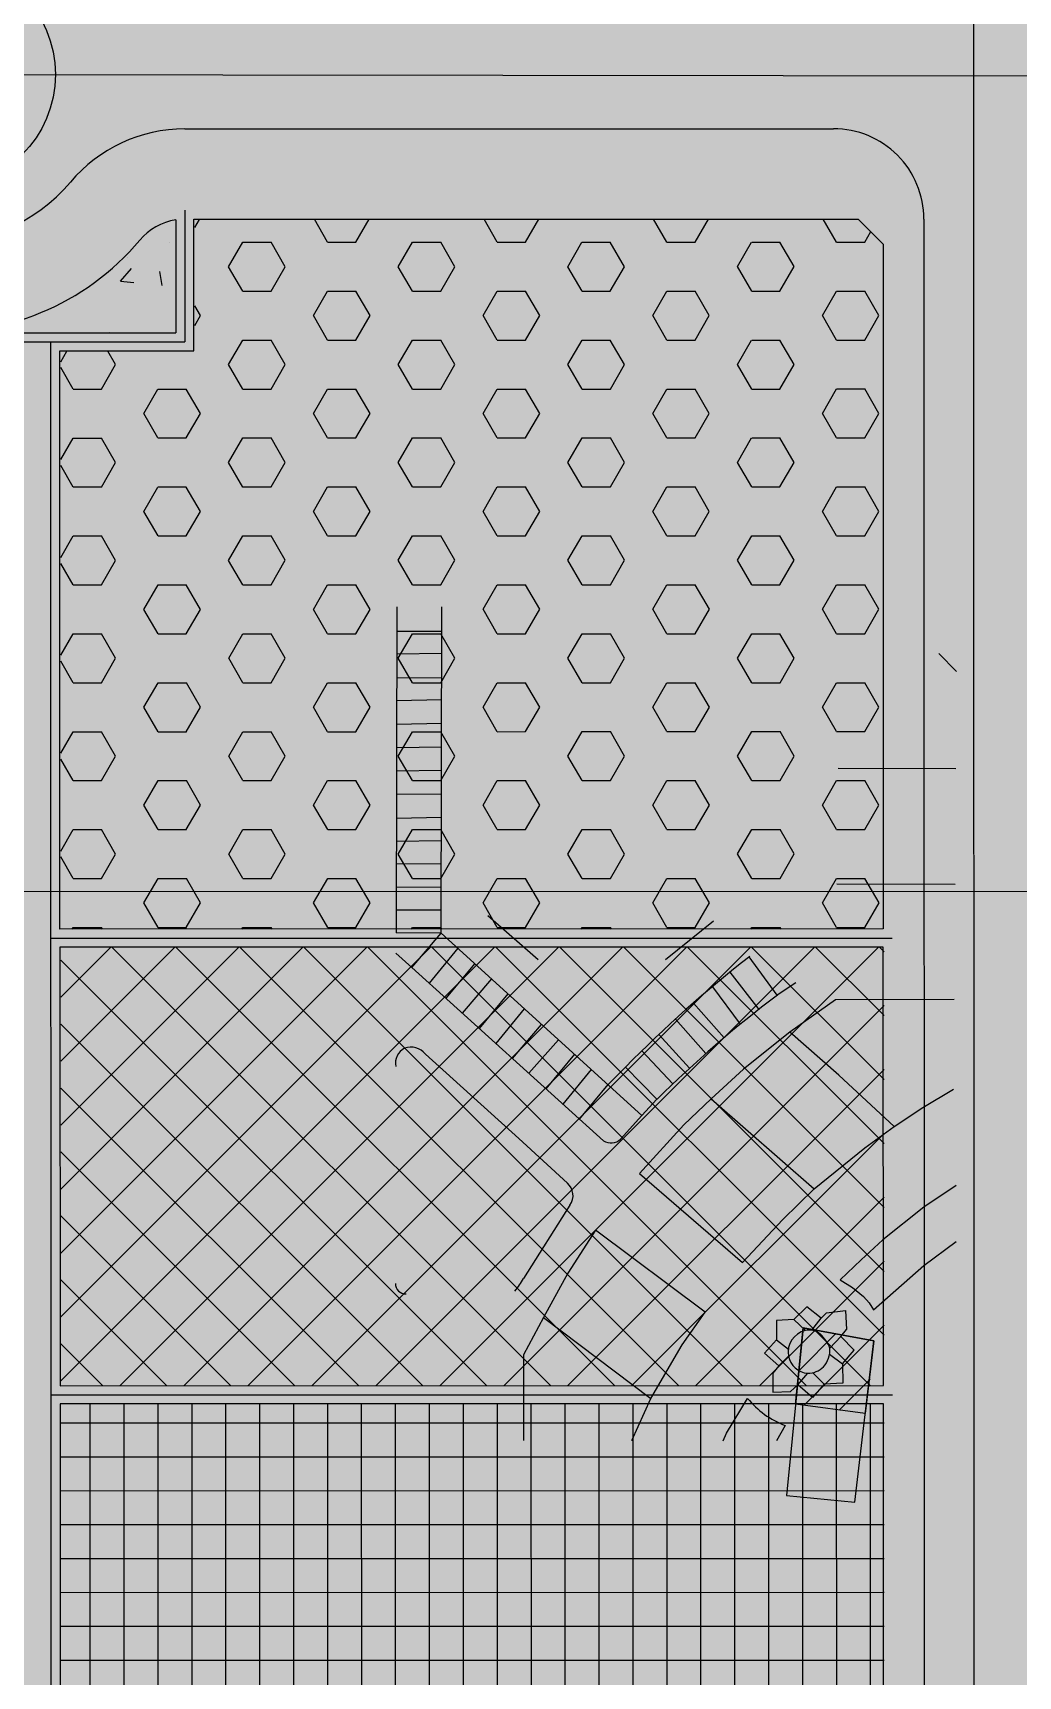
# Model space of a CAD drawing. Header units: millimetres. Extents: x 709 to 3952, y 378 to 2394.
# Drawn here: x 1279.4 to 1388.3, y 1465.9 to 1647.6 of the extents above; entities that cross this region are included whole.
import ezdxf

# ---------------------------------------------------------------- set-up
doc = ezdxf.new("R2010")
doc.units = ezdxf.units.MM
doc.layers.add('BAS', color=252, linetype='Continuous')

# ---------------------------------------------------------------- blocks, each defined once
blk = doc.blocks.new('*X40')
at = {"color": 0}
for p, q in [((409897.81, 4018673.43), (409898.34, 4018674.34)), ((409912.5, 4018671.81), (409911.04, 4018674.34)), ((409915.62, 4018671.81), (409917.09, 4018674.34)), ((409931.25, 4018671.81), (409929.79, 4018674.34)), ((409934.37, 4018671.81), (409935.84, 4018674.34)), ((409950, 4018671.81), (409948.54, 4018674.34)), ((409953.12, 4018671.81), (409954.59, 4018674.34)), ((409968.75, 4018671.81), (409967.29, 4018674.34)), ((409971.87, 4018671.81), (409972.56, 4018673)), ((409901.56, 4018669.1), (409903.12, 4018671.81)), ((409903.12, 4018671.81), (409906.25, 4018671.81)), ((409907.81, 4018669.1), (409906.25, 4018671.81)), ((409912.5, 4018671.81), (409915.62, 4018671.81)), ((409920.31, 4018669.1), (409921.87, 4018671.81)), ((409921.88, 4018671.81), (409925, 4018671.81)), ((409926.56, 4018669.1), (409925, 4018671.81)), ((409931.25, 4018671.81), (409934.38, 4018671.81)), ((409939.06, 4018669.1), (409940.62, 4018671.81)), ((409940.62, 4018671.81), (409943.75, 4018671.81)), ((409945.31, 4018669.1), (409943.75, 4018671.81)), ((409950, 4018671.81), (409953.12, 4018671.81)), ((409957.81, 4018669.1), (409959.37, 4018671.81)), ((409959.38, 4018671.81), (409962.5, 4018671.81)), ((409964.06, 4018669.1), (409962.5, 4018671.81)), ((409968.75, 4018671.81), (409971.88, 4018671.81)), ((409903.13, 4018666.4), (409901.56, 4018669.1)), ((409906.25, 4018666.4), (409907.81, 4018669.1)), ((409921.88, 4018666.4), (409920.31, 4018669.1)), ((409925, 4018666.4), (409926.56, 4018669.1)), ((409940.63, 4018666.4), (409939.06, 4018669.1)), ((409943.75, 4018666.4), (409945.31, 4018669.1)), ((409959.38, 4018666.4), (409957.81, 4018669.1)), ((409962.5, 4018666.4), (409964.06, 4018669.1)), ((409903.12, 4018666.4), (409906.25, 4018666.4)), ((409910.94, 4018663.69), (409912.5, 4018666.4)), ((409912.5, 4018666.4), (409915.62, 4018666.4)), ((409917.19, 4018663.69), (409915.63, 4018666.4)), ((409921.88, 4018666.4), (409925, 4018666.4)), ((409929.69, 4018663.69), (409931.25, 4018666.4)), ((409931.25, 4018666.4), (409934.38, 4018666.4)), ((409935.94, 4018663.69), (409934.38, 4018666.4)), ((409940.62, 4018666.4), (409943.75, 4018666.4)), ((409948.44, 4018663.69), (409950, 4018666.4)), ((409950, 4018666.4), (409953.12, 4018666.4)), ((409954.69, 4018663.69), (409953.13, 4018666.4)), ((409959.38, 4018666.4), (409962.5, 4018666.4)), ((409967.19, 4018663.69), (409968.75, 4018666.4)), ((409968.75, 4018666.4), (409971.88, 4018666.4)), ((409973.44, 4018663.69), (409971.88, 4018666.4)), ((409898.44, 4018663.69), (409897.81, 4018664.78)), ((409897.81, 4018662.6), (409898.44, 4018663.69)), ((409912.5, 4018660.98), (409910.94, 4018663.69)), ((409915.62, 4018660.98), (409917.19, 4018663.69)), ((409931.25, 4018660.98), (409929.69, 4018663.69)), ((409934.37, 4018660.98), (409935.94, 4018663.69)), ((409950, 4018660.98), (409948.44, 4018663.69)), ((409953.12, 4018660.98), (409954.69, 4018663.69)), ((409968.75, 4018660.98), (409967.19, 4018663.69)), ((409971.87, 4018660.98), (409973.44, 4018663.69)), ((409901.56, 4018658.28), (409903.12, 4018660.98)), ((409903.12, 4018660.98), (409906.25, 4018660.98)), ((409907.81, 4018658.28), (409906.25, 4018660.98)), ((409912.5, 4018660.98), (409915.62, 4018660.98)), ((409920.31, 4018658.28), (409921.87, 4018660.98)), ((409921.88, 4018660.98), (409925, 4018660.98)), ((409926.56, 4018658.28), (409925, 4018660.98)), ((409931.25, 4018660.98), (409934.38, 4018660.98)), ((409939.06, 4018658.28), (409940.62, 4018660.98)), ((409940.62, 4018660.98), (409943.75, 4018660.98)), ((409945.31, 4018658.28), (409943.75, 4018660.98)), ((409950, 4018660.98), (409953.12, 4018660.98)), ((409957.81, 4018658.28), (409959.37, 4018660.98)), ((409959.38, 4018660.98), (409962.5, 4018660.98)), ((409964.06, 4018658.28), (409962.5, 4018660.98)), ((409968.75, 4018660.98), (409971.88, 4018660.98)), ((409883, 4018658.6), (409883.68, 4018659.78)), ((409887.5, 4018655.57), (409889.06, 4018658.28)), ((409889.06, 4018658.28), (409888.2, 4018659.78)), ((409903.13, 4018655.57), (409901.56, 4018658.28)), ((409906.25, 4018655.57), (409907.81, 4018658.28)), ((409921.88, 4018655.57), (409920.31, 4018658.28)), ((409925, 4018655.57), (409926.56, 4018658.28)), ((409940.63, 4018655.57), (409939.06, 4018658.28)), ((409943.75, 4018655.57), (409945.31, 4018658.28)), ((409959.38, 4018655.57), (409957.81, 4018658.28)), ((409962.5, 4018655.57), (409964.06, 4018658.28)), ((409884.38, 4018655.57), (409883, 4018657.95)), ((409884.38, 4018655.57), (409887.5, 4018655.57)), ((409892.19, 4018652.86), (409893.75, 4018655.57)), ((409893.75, 4018655.57), (409896.88, 4018655.57)), ((409898.44, 4018652.86), (409896.88, 4018655.57)), ((409903.12, 4018655.57), (409906.25, 4018655.57)), ((409910.94, 4018652.86), (409912.5, 4018655.57)), ((409912.5, 4018655.57), (409915.62, 4018655.57)), ((409917.19, 4018652.86), (409915.63, 4018655.57)), ((409921.88, 4018655.57), (409925, 4018655.57)), ((409929.69, 4018652.86), (409931.25, 4018655.57)), ((409931.25, 4018655.57), (409934.38, 4018655.57)), ((409935.94, 4018652.86), (409934.38, 4018655.57)), ((409940.62, 4018655.57), (409943.75, 4018655.57)), ((409948.44, 4018652.86), (409950, 4018655.57)), ((409950, 4018655.57), (409953.12, 4018655.57)), ((409954.69, 4018652.86), (409953.13, 4018655.57)), ((409959.38, 4018655.57), (409962.5, 4018655.57)), ((409967.19, 4018652.86), (409968.75, 4018655.57)), ((409968.75, 4018655.57), (409971.88, 4018655.57)), ((409973.44, 4018652.86), (409971.88, 4018655.57)), ((409893.75, 4018650.16), (409892.19, 4018652.86)), ((409896.87, 4018650.16), (409898.44, 4018652.86)), ((409912.5, 4018650.16), (409910.94, 4018652.86)), ((409915.62, 4018650.16), (409917.19, 4018652.86)), ((409931.25, 4018650.16), (409929.69, 4018652.86)), ((409934.37, 4018650.16), (409935.94, 4018652.86)), ((409950, 4018650.16), (409948.44, 4018652.86)), ((409953.12, 4018650.16), (409954.69, 4018652.86)), ((409968.75, 4018650.16), (409967.19, 4018652.86)), ((409971.87, 4018650.16), (409973.44, 4018652.86)), ((409883, 4018647.78), (409884.37, 4018650.16)), ((409884.38, 4018650.16), (409887.5, 4018650.16)), ((409889.06, 4018647.45), (409887.5, 4018650.16)), ((409893.75, 4018650.16), (409896.88, 4018650.16)), ((409901.56, 4018647.45), (409903.12, 4018650.16)), ((409903.12, 4018650.16), (409906.25, 4018650.16)), ((409907.81, 4018647.45), (409906.25, 4018650.16)), ((409912.5, 4018650.16), (409915.62, 4018650.16)), ((409920.31, 4018647.45), (409921.87, 4018650.16)), ((409921.88, 4018650.16), (409925, 4018650.16)), ((409926.56, 4018647.45), (409925, 4018650.16)), ((409931.25, 4018650.16), (409934.38, 4018650.16)), ((409939.06, 4018647.45), (409940.62, 4018650.16)), ((409940.62, 4018650.16), (409943.75, 4018650.16)), ((409945.31, 4018647.45), (409943.75, 4018650.16)), ((409950, 4018650.16), (409953.12, 4018650.16)), ((409957.81, 4018647.45), (409959.37, 4018650.16)), ((409959.38, 4018650.16), (409962.5, 4018650.16)), ((409964.06, 4018647.45), (409962.5, 4018650.16)), ((409968.75, 4018650.16), (409971.88, 4018650.16)), ((409887.5, 4018644.74), (409889.06, 4018647.45)), ((409903.13, 4018644.74), (409901.56, 4018647.45)), ((409906.25, 4018644.74), (409907.81, 4018647.45)), ((409921.88, 4018644.74), (409920.31, 4018647.45)), ((409925, 4018644.74), (409926.56, 4018647.45)), ((409940.63, 4018644.74), (409939.06, 4018647.45)), ((409943.75, 4018644.74), (409945.31, 4018647.45)), ((409959.38, 4018644.74), (409957.81, 4018647.45)), ((409962.5, 4018644.74), (409964.06, 4018647.45)), ((409884.38, 4018644.74), (409883, 4018647.13)), ((409884.38, 4018644.75), (409887.5, 4018644.75)), ((409892.19, 4018642.04), (409893.75, 4018644.74)), ((409893.75, 4018644.75), (409896.88, 4018644.75)), ((409898.44, 4018642.04), (409896.88, 4018644.74)), ((409903.12, 4018644.75), (409906.25, 4018644.75)), ((409910.94, 4018642.04), (409912.5, 4018644.74)), ((409912.5, 4018644.75), (409915.62, 4018644.75)), ((409917.19, 4018642.04), (409915.63, 4018644.74)), ((409921.88, 4018644.75), (409925, 4018644.75)), ((409929.69, 4018642.04), (409931.25, 4018644.74)), ((409931.25, 4018644.75), (409934.38, 4018644.75)), ((409935.94, 4018642.04), (409934.38, 4018644.74)), ((409940.62, 4018644.75), (409943.75, 4018644.75)), ((409948.44, 4018642.04), (409950, 4018644.74)), ((409950, 4018644.75), (409953.12, 4018644.75)), ((409954.69, 4018642.04), (409953.13, 4018644.74)), ((409959.38, 4018644.75), (409962.5, 4018644.75)), ((409967.19, 4018642.04), (409968.75, 4018644.74)), ((409968.75, 4018644.75), (409971.88, 4018644.75)), ((409973.44, 4018642.04), (409971.88, 4018644.74)), ((409893.75, 4018639.33), (409892.19, 4018642.04)), ((409896.87, 4018639.33), (409898.44, 4018642.04)), ((409912.5, 4018639.33), (409910.94, 4018642.04)), ((409915.62, 4018639.33), (409917.19, 4018642.04)), ((409931.25, 4018639.33), (409929.69, 4018642.04)), ((409934.37, 4018639.33), (409935.94, 4018642.04)), ((409950, 4018639.33), (409948.44, 4018642.04)), ((409953.12, 4018639.33), (409954.69, 4018642.04)), ((409968.75, 4018639.33), (409967.19, 4018642.04)), ((409971.87, 4018639.33), (409973.44, 4018642.04)), ((409883, 4018636.95), (409884.37, 4018639.33)), ((409884.38, 4018639.33), (409887.5, 4018639.33)), ((409889.06, 4018636.63), (409887.5, 4018639.33)), ((409893.75, 4018639.33), (409896.88, 4018639.33)), ((409901.56, 4018636.63), (409903.12, 4018639.33)), ((409903.12, 4018639.33), (409906.25, 4018639.33)), ((409907.81, 4018636.63), (409906.25, 4018639.33)), ((409912.5, 4018639.33), (409915.62, 4018639.33)), ((409920.31, 4018636.63), (409921.87, 4018639.33)), ((409921.88, 4018639.33), (409925, 4018639.33)), ((409926.56, 4018636.63), (409925, 4018639.33)), ((409931.25, 4018639.33), (409934.38, 4018639.33)), ((409939.06, 4018636.63), (409940.62, 4018639.33)), ((409940.62, 4018639.33), (409943.75, 4018639.33)), ((409945.31, 4018636.63), (409943.75, 4018639.33)), ((409950, 4018639.33), (409953.12, 4018639.33)), ((409957.81, 4018636.63), (409959.37, 4018639.33)), ((409959.38, 4018639.33), (409962.5, 4018639.33)), ((409964.06, 4018636.63), (409962.5, 4018639.33)), ((409968.75, 4018639.33), (409971.88, 4018639.33)), ((409887.5, 4018633.92), (409889.06, 4018636.63)), ((409903.13, 4018633.92), (409901.56, 4018636.63)), ((409906.25, 4018633.92), (409907.81, 4018636.63)), ((409921.88, 4018633.92), (409920.31, 4018636.63)), ((409925, 4018633.92), (409926.56, 4018636.63)), ((409940.63, 4018633.92), (409939.06, 4018636.63)), ((409943.75, 4018633.92), (409945.31, 4018636.63)), ((409959.38, 4018633.92), (409957.81, 4018636.63)), ((409962.5, 4018633.92), (409964.06, 4018636.63)), ((409884.38, 4018633.92), (409883, 4018636.3)), ((409884.38, 4018633.92), (409887.5, 4018633.92)), ((409892.19, 4018631.21), (409893.75, 4018633.92)), ((409893.75, 4018633.92), (409896.88, 4018633.92)), ((409898.44, 4018631.21), (409896.88, 4018633.92)), ((409903.12, 4018633.92), (409906.25, 4018633.92)), ((409910.94, 4018631.21), (409912.5, 4018633.92)), ((409912.5, 4018633.92), (409915.62, 4018633.92)), ((409917.19, 4018631.21), (409915.63, 4018633.92)), ((409921.88, 4018633.92), (409925, 4018633.92)), ((409929.69, 4018631.21), (409931.25, 4018633.92)), ((409931.25, 4018633.92), (409934.38, 4018633.92)), ((409935.94, 4018631.21), (409934.38, 4018633.92)), ((409940.62, 4018633.92), (409943.75, 4018633.92)), ((409948.44, 4018631.21), (409950, 4018633.92)), ((409950, 4018633.92), (409953.12, 4018633.92)), ((409954.69, 4018631.21), (409953.13, 4018633.92)), ((409959.38, 4018633.92), (409962.5, 4018633.92)), ((409967.19, 4018631.21), (409968.75, 4018633.92)), ((409968.75, 4018633.92), (409971.88, 4018633.92)), ((409973.44, 4018631.21), (409971.88, 4018633.92)), ((409893.75, 4018628.51), (409892.19, 4018631.21)), ((409896.87, 4018628.51), (409898.44, 4018631.21)), ((409912.5, 4018628.51), (409910.94, 4018631.21)), ((409915.62, 4018628.51), (409917.19, 4018631.21)), ((409931.25, 4018628.51), (409929.69, 4018631.21)), ((409934.37, 4018628.51), (409935.94, 4018631.21)), ((409950, 4018628.51), (409948.44, 4018631.21)), ((409953.12, 4018628.51), (409954.69, 4018631.21)), ((409968.75, 4018628.51), (409967.19, 4018631.21)), ((409971.87, 4018628.51), (409973.44, 4018631.21)), ((409883, 4018626.13), (409884.37, 4018628.51)), ((409884.38, 4018628.51), (409887.5, 4018628.51)), ((409889.06, 4018625.8), (409887.5, 4018628.51)), ((409893.75, 4018628.51), (409896.88, 4018628.51)), ((409901.56, 4018625.8), (409903.12, 4018628.51)), ((409903.12, 4018628.51), (409906.25, 4018628.51)), ((409907.81, 4018625.8), (409906.25, 4018628.51)), ((409912.5, 4018628.51), (409915.62, 4018628.51)), ((409920.31, 4018625.8), (409921.87, 4018628.51)), ((409921.88, 4018628.51), (409925, 4018628.51)), ((409926.56, 4018625.8), (409925, 4018628.51)), ((409931.25, 4018628.51), (409934.38, 4018628.51)), ((409939.06, 4018625.8), (409940.62, 4018628.51)), ((409940.62, 4018628.51), (409943.75, 4018628.51)), ((409945.31, 4018625.8), (409943.75, 4018628.51)), ((409950, 4018628.51), (409953.12, 4018628.51)), ((409957.81, 4018625.8), (409959.37, 4018628.51)), ((409959.38, 4018628.51), (409962.5, 4018628.51)), ((409964.06, 4018625.8), (409962.5, 4018628.51)), ((409968.75, 4018628.51), (409971.88, 4018628.51)), ((409884.38, 4018623.09), (409883, 4018625.48)), ((409887.5, 4018623.09), (409889.06, 4018625.8)), ((409903.13, 4018623.09), (409901.56, 4018625.8)), ((409906.25, 4018623.09), (409907.81, 4018625.8)), ((409921.88, 4018623.09), (409920.31, 4018625.8)), ((409925, 4018623.09), (409926.56, 4018625.8)), ((409940.63, 4018623.09), (409939.06, 4018625.8)), ((409943.75, 4018623.09), (409945.31, 4018625.8)), ((409959.38, 4018623.09), (409957.81, 4018625.8)), ((409962.5, 4018623.09), (409964.06, 4018625.8)), ((409884.38, 4018623.09), (409887.5, 4018623.09)), ((409892.19, 4018620.39), (409893.75, 4018623.09)), ((409893.75, 4018623.09), (409896.88, 4018623.09)), ((409898.44, 4018620.39), (409896.88, 4018623.09)), ((409903.12, 4018623.09), (409906.25, 4018623.09)), ((409910.94, 4018620.39), (409912.5, 4018623.09)), ((409912.5, 4018623.09), (409915.62, 4018623.09)), ((409917.19, 4018620.39), (409915.63, 4018623.09)), ((409921.88, 4018623.09), (409925, 4018623.09)), ((409929.69, 4018620.39), (409931.25, 4018623.09)), ((409931.25, 4018623.09), (409934.38, 4018623.09)), ((409935.94, 4018620.39), (409934.38, 4018623.09)), ((409940.62, 4018623.09), (409943.75, 4018623.09)), ((409948.44, 4018620.39), (409950, 4018623.09)), ((409950, 4018623.09), (409953.12, 4018623.09)), ((409954.69, 4018620.39), (409953.13, 4018623.09)), ((409959.38, 4018623.09), (409962.5, 4018623.09)), ((409967.19, 4018620.39), (409968.75, 4018623.09)), ((409968.75, 4018623.09), (409971.88, 4018623.09)), ((409973.44, 4018620.39), (409971.88, 4018623.09)), ((409893.75, 4018617.68), (409892.19, 4018620.39)), ((409896.87, 4018617.68), (409898.44, 4018620.39)), ((409912.5, 4018617.68), (409910.94, 4018620.39)), ((409915.62, 4018617.68), (409917.19, 4018620.39)), ((409931.25, 4018617.68), (409929.69, 4018620.39)), ((409934.37, 4018617.68), (409935.94, 4018620.39)), ((409950, 4018617.68), (409948.44, 4018620.39)), ((409953.12, 4018617.68), (409954.69, 4018620.39)), ((409968.75, 4018617.68), (409967.19, 4018620.39)), ((409971.87, 4018617.68), (409973.44, 4018620.39)), ((409883, 4018615.3), (409884.37, 4018617.68)), ((409884.38, 4018617.68), (409887.5, 4018617.68)), ((409889.06, 4018614.98), (409887.5, 4018617.68)), ((409893.75, 4018617.68), (409896.88, 4018617.68)), ((409901.56, 4018614.98), (409903.12, 4018617.68)), ((409903.12, 4018617.68), (409906.25, 4018617.68)), ((409907.81, 4018614.98), (409906.25, 4018617.68)), ((409912.5, 4018617.68), (409915.62, 4018617.68)), ((409920.31, 4018614.98), (409921.87, 4018617.68)), ((409921.88, 4018617.68), (409925, 4018617.68)), ((409926.56, 4018614.98), (409925, 4018617.68)), ((409931.25, 4018617.68), (409934.38, 4018617.68)), ((409939.06, 4018614.98), (409940.62, 4018617.68)), ((409940.62, 4018617.68), (409943.75, 4018617.68)), ((409945.31, 4018614.98), (409943.75, 4018617.68)), ((409950, 4018617.68), (409953.12, 4018617.68)), ((409957.81, 4018614.98), (409959.37, 4018617.68)), ((409959.38, 4018617.68), (409962.5, 4018617.68)), ((409964.06, 4018614.98), (409962.5, 4018617.68)), ((409968.75, 4018617.68), (409971.88, 4018617.68)), ((409884.38, 4018612.27), (409883, 4018614.65)), ((409887.5, 4018612.27), (409889.06, 4018614.98)), ((409903.13, 4018612.27), (409901.56, 4018614.98)), ((409906.25, 4018612.27), (409907.81, 4018614.98)), ((409921.88, 4018612.27), (409920.31, 4018614.98)), ((409925, 4018612.27), (409926.56, 4018614.98)), ((409940.63, 4018612.27), (409939.06, 4018614.98)), ((409943.75, 4018612.27), (409945.31, 4018614.98)), ((409959.38, 4018612.27), (409957.81, 4018614.98)), ((409962.5, 4018612.27), (409964.06, 4018614.98)), ((409884.38, 4018612.27), (409887.5, 4018612.27)), ((409892.19, 4018609.56), (409893.75, 4018612.27)), ((409893.75, 4018612.27), (409896.88, 4018612.27)), ((409898.44, 4018609.56), (409896.88, 4018612.27)), ((409903.12, 4018612.27), (409906.25, 4018612.27)), ((409910.94, 4018609.56), (409912.5, 4018612.27)), ((409912.5, 4018612.27), (409915.62, 4018612.27)), ((409917.19, 4018609.56), (409915.63, 4018612.27)), ((409921.88, 4018612.27), (409925, 4018612.27)), ((409929.69, 4018609.56), (409931.25, 4018612.27)), ((409931.25, 4018612.27), (409934.38, 4018612.27)), ((409935.94, 4018609.56), (409934.38, 4018612.27)), ((409940.62, 4018612.27), (409943.75, 4018612.27)), ((409948.44, 4018609.56), (409950, 4018612.27)), ((409950, 4018612.27), (409953.12, 4018612.27)), ((409954.69, 4018609.56), (409953.13, 4018612.27)), ((409959.38, 4018612.27), (409962.5, 4018612.27)), ((409967.19, 4018609.56), (409968.75, 4018612.27)), ((409968.75, 4018612.27), (409971.88, 4018612.27)), ((409973.44, 4018609.56), (409971.88, 4018612.27)), ((409893.75, 4018606.86), (409892.19, 4018609.56)), ((409896.87, 4018606.86), (409898.44, 4018609.56)), ((409912.5, 4018606.86), (409910.94, 4018609.56)), ((409915.62, 4018606.86), (409917.19, 4018609.56)), ((409931.25, 4018606.86), (409929.69, 4018609.56)), ((409934.37, 4018606.86), (409935.94, 4018609.56)), ((409950, 4018606.86), (409948.44, 4018609.56)), ((409953.12, 4018606.86), (409954.69, 4018609.56)), ((409968.75, 4018606.86), (409967.19, 4018609.56)), ((409971.87, 4018606.86), (409973.44, 4018609.56)), ((409883, 4018604.48), (409884.37, 4018606.86)), ((409884.38, 4018606.86), (409887.5, 4018606.86)), ((409889.06, 4018604.15), (409887.5, 4018606.86)), ((409893.75, 4018606.86), (409896.88, 4018606.86)), ((409901.56, 4018604.15), (409903.12, 4018606.86)), ((409903.12, 4018606.86), (409906.25, 4018606.86)), ((409907.81, 4018604.15), (409906.25, 4018606.86)), ((409912.5, 4018606.86), (409915.62, 4018606.86)), ((409920.31, 4018604.15), (409921.87, 4018606.86)), ((409921.88, 4018606.86), (409925, 4018606.86)), ((409926.56, 4018604.15), (409925, 4018606.86)), ((409931.25, 4018606.86), (409934.38, 4018606.86)), ((409939.06, 4018604.15), (409940.62, 4018606.86)), ((409940.62, 4018606.86), (409943.75, 4018606.86)), ((409945.31, 4018604.15), (409943.75, 4018606.86)), ((409950, 4018606.86), (409953.12, 4018606.86)), ((409957.81, 4018604.15), (409959.37, 4018606.86)), ((409959.38, 4018606.86), (409962.5, 4018606.86)), ((409964.06, 4018604.15), (409962.5, 4018606.86)), ((409968.75, 4018606.86), (409971.88, 4018606.86)), ((409884.38, 4018601.44), (409883, 4018603.83)), ((409887.5, 4018601.44), (409889.06, 4018604.15)), ((409903.13, 4018601.44), (409901.56, 4018604.15)), ((409906.25, 4018601.44), (409907.81, 4018604.15)), ((409921.88, 4018601.44), (409920.31, 4018604.15)), ((409925, 4018601.44), (409926.56, 4018604.15)), ((409940.63, 4018601.44), (409939.06, 4018604.15)), ((409943.75, 4018601.44), (409945.31, 4018604.15)), ((409959.38, 4018601.44), (409957.81, 4018604.15)), ((409962.5, 4018601.44), (409964.06, 4018604.15)), ((409884.38, 4018601.44), (409887.5, 4018601.44)), ((409892.19, 4018598.74), (409893.75, 4018601.44)), ((409893.75, 4018601.44), (409896.88, 4018601.44)), ((409898.44, 4018598.74), (409896.88, 4018601.44)), ((409903.12, 4018601.44), (409906.25, 4018601.44)), ((409910.94, 4018598.74), (409912.5, 4018601.44)), ((409912.5, 4018601.44), (409915.62, 4018601.44)), ((409917.19, 4018598.74), (409915.63, 4018601.44)), ((409921.88, 4018601.44), (409925, 4018601.44)), ((409929.69, 4018598.74), (409931.25, 4018601.44)), ((409931.25, 4018601.44), (409934.38, 4018601.44)), ((409935.94, 4018598.74), (409934.38, 4018601.44)), ((409940.62, 4018601.44), (409943.75, 4018601.44)), ((409948.44, 4018598.74), (409950, 4018601.44)), ((409950, 4018601.44), (409953.12, 4018601.44)), ((409954.69, 4018598.74), (409953.13, 4018601.44)), ((409959.38, 4018601.44), (409962.5, 4018601.44)), ((409967.19, 4018598.74), (409968.75, 4018601.44)), ((409968.75, 4018601.44), (409971.88, 4018601.44)), ((409973.44, 4018598.74), (409971.88, 4018601.44)), ((409893.75, 4018596.03), (409892.19, 4018598.74)), ((409896.87, 4018596.03), (409898.44, 4018598.74)), ((409912.5, 4018596.03), (409910.94, 4018598.74)), ((409915.62, 4018596.03), (409917.19, 4018598.74)), ((409931.25, 4018596.03), (409929.69, 4018598.74)), ((409934.37, 4018596.03), (409935.94, 4018598.74)), ((409950, 4018596.03), (409948.44, 4018598.74)), ((409953.12, 4018596.03), (409954.69, 4018598.74)), ((409968.75, 4018596.03), (409967.19, 4018598.74)), ((409971.87, 4018596.03), (409973.44, 4018598.74)), ((409884.27, 4018595.84), (409884.37, 4018596.03)), ((409884.38, 4018596.03), (409887.5, 4018596.03)), ((409887.61, 4018595.84), (409887.5, 4018596.03)), ((409893.75, 4018596.03), (409896.88, 4018596.03)), ((409903.02, 4018595.84), (409903.12, 4018596.03)), ((409903.12, 4018596.03), (409906.25, 4018596.03)), ((409906.36, 4018595.84), (409906.25, 4018596.03)), ((409912.5, 4018596.03), (409915.62, 4018596.03)), ((409921.77, 4018595.84), (409921.87, 4018596.03)), ((409921.88, 4018596.03), (409925, 4018596.03)), ((409925.11, 4018595.84), (409925, 4018596.03)), ((409931.25, 4018596.03), (409934.38, 4018596.03)), ((409940.52, 4018595.84), (409940.62, 4018596.03)), ((409940.62, 4018596.03), (409943.75, 4018596.03)), ((409943.86, 4018595.84), (409943.75, 4018596.03)), ((409950, 4018596.03), (409953.12, 4018596.03)), ((409959.27, 4018595.84), (409959.37, 4018596.03)), ((409959.38, 4018596.03), (409962.5, 4018596.03)), ((409962.61, 4018595.84), (409962.5, 4018596.03)), ((409968.75, 4018596.03), (409971.88, 4018596.03))]:
    blk.add_line(p, q, dxfattribs=at)
blk = doc.blocks.new('*X26')
at = {"color": 0}
for p, q in [((409964.67, 4018547.12), (409968.64, 4018551.1)), ((409965.15, 4018543.19), (409972.38, 4018550.42)), ((409969.04, 4018542.66), (409972.44, 4018546.06))]:
    blk.add_line(p, q, dxfattribs=at)
blk = doc.blocks.new('*X43')
at = {"color": 0}
for p, q in [((409886.25, 4018454.18), (409886.25, 4018543.34)), ((409890, 4018454.18), (409890, 4018543.34)), ((409893.75, 4018454.18), (409893.75, 4018543.34)), ((409897.5, 4018454.18), (409897.5, 4018543.34)), ((409901.25, 4018454.18), (409901.25, 4018543.34)), ((409905, 4018454.18), (409905, 4018543.34)), ((409908.75, 4018454.18), (409908.75, 4018543.34)), ((409912.5, 4018454.18), (409912.5, 4018543.34)), ((409916.25, 4018454.18), (409916.25, 4018543.34)), ((409920, 4018454.18), (409920, 4018543.34)), ((409923.75, 4018454.18), (409923.75, 4018543.34)), ((409927.5, 4018454.18), (409927.5, 4018543.34)), ((409931.25, 4018454.18), (409931.25, 4018543.34)), ((409935, 4018454.18), (409935, 4018543.34)), ((409938.75, 4018454.18), (409938.75, 4018543.34)), ((409942.5, 4018454.18), (409942.5, 4018543.34)), ((409946.25, 4018454.18), (409946.25, 4018543.34)), ((409950, 4018454.18), (409950, 4018543.34)), ((409953.75, 4018454.18), (409953.75, 4018543.34)), ((409957.5, 4018454.18), (409957.5, 4018543.34)), ((409961.25, 4018454.18), (409961.25, 4018543.34)), ((409965, 4018454.18), (409965, 4018543.34)), ((409968.75, 4018454.18), (409968.75, 4018543.34)), ((409972.5, 4018454.62), (409972.5, 4018543.34)), ((409883, 4018541.25), (409974, 4018541.25)), ((409883, 4018537.5), (409974, 4018537.5)), ((409883, 4018533.75), (409974, 4018533.75)), ((409883, 4018530), (409974, 4018530)), ((409883, 4018526.25), (409974, 4018526.25)), ((409883, 4018522.5), (409974, 4018522.5)), ((409883, 4018518.75), (409974, 4018518.75)), ((409883, 4018515), (409974, 4018515)), ((409883, 4018511.25), (409974, 4018511.25)), ((409883, 4018507.5), (409974, 4018507.5)), ((409883, 4018503.75), (409974, 4018503.75)), ((409883, 4018500), (409974, 4018500)), ((409883, 4018496.25), (409974, 4018496.25)), ((409883, 4018492.5), (409974, 4018492.5)), ((409883, 4018488.75), (409974, 4018488.75)), ((409883, 4018485), (409974, 4018485)), ((409883, 4018481.25), (409974, 4018481.25)), ((409883, 4018477.5), (409974, 4018477.5)), ((409883, 4018473.75), (409974, 4018473.75)), ((409883, 4018470), (409974, 4018470)), ((409883, 4018466.25), (409974, 4018466.25)), ((409883, 4018462.5), (409974, 4018462.5)), ((409883, 4018458.75), (409974, 4018458.75)), ((409883, 4018455), (409972.88, 4018455))]:
    blk.add_line(p, q, dxfattribs=at)
blk = doc.blocks.new('*X42')
at = {"color": 0}
for p, q in [((409883, 4018545.89), (409930.95, 4018593.84)), ((409883, 4018552.96), (409923.88, 4018593.84)), ((409883, 4018560.03), (409916.81, 4018593.84)), ((409883, 4018567.1), (409909.74, 4018593.84)), ((409883, 4018574.17), (409902.67, 4018593.84)), ((409883, 4018581.24), (409895.6, 4018593.84)), ((409883, 4018588.32), (409888.53, 4018593.84)), ((409937.15, 4018545.34), (409888.65, 4018593.84)), ((409889.52, 4018545.34), (409938.02, 4018593.84)), ((409944.22, 4018545.34), (409895.72, 4018593.84)), ((409896.6, 4018545.34), (409945.1, 4018593.84)), ((409951.29, 4018545.34), (409902.79, 4018593.84)), ((409903.67, 4018545.34), (409952.17, 4018593.84)), ((409958.36, 4018545.34), (409909.86, 4018593.84)), ((409910.74, 4018545.34), (409959.24, 4018593.84)), ((409965.43, 4018545.34), (409916.93, 4018593.84)), ((409917.81, 4018545.34), (409966.31, 4018593.84)), ((409972.5, 4018545.34), (409924, 4018593.84)), ((409924.88, 4018545.34), (409973.38, 4018593.84)), ((409974, 4018550.92), (409931.08, 4018593.84)), ((409974, 4018557.99), (409938.15, 4018593.84)), ((409974, 4018565.06), (409945.22, 4018593.84)), ((409974, 4018572.13), (409952.29, 4018593.84)), ((409974, 4018579.2), (409959.36, 4018593.84)), ((409974, 4018586.27), (409966.43, 4018593.84)), ((409974, 4018593.34), (409973.5, 4018593.84)), ((409930.08, 4018545.34), (409883, 4018592.42)), ((409931.95, 4018545.34), (409974, 4018587.39)), ((409923.01, 4018545.34), (409883, 4018585.35)), ((409939.02, 4018545.34), (409974, 4018580.32)), ((409915.94, 4018545.34), (409883, 4018578.28)), ((409946.09, 4018545.34), (409974, 4018573.25)), ((409908.86, 4018545.34), (409883, 4018571.21)), ((409953.16, 4018545.34), (409974, 4018566.18)), ((409901.79, 4018545.34), (409883, 4018564.14)), ((409960.24, 4018545.34), (409974, 4018559.11)), ((409894.72, 4018545.34), (409883, 4018557.06)), ((409967.31, 4018545.34), (409974, 4018552.04)), ((409887.65, 4018545.34), (409883, 4018549.99))]:
    blk.add_line(p, q, dxfattribs=at)
blk = doc.blocks.new('*X122')
at = {"color": 0}
for p, q in [((409874.79, 4018700.73), (409874.79, 4018700.73)), ((409861.81, 4018698.86), (409861.81, 4018698.86)), ((409859.63, 4018697.11), (409859.77, 4018697.53)), ((409860.23, 4018697.33), (409860.23, 4018697.33)), ((409873.57, 4018696.77), (409873.57, 4018696.77)), ((409876.96, 4018696.35), (409876.96, 4018696.35)), ((409861.17, 4018694.27), (409861.17, 4018694.27)), ((409865.5, 4018693.98), (409865.5, 4018693.98)), ((409878.84, 4018693.41), (409878.84, 4018693.41)), ((409874.49, 4018692.41), (409874.49, 4018692.41)), ((409861.5, 4018690.54), (409861.5, 4018690.54)), ((409862.21, 4018688.05), (409864.16, 4018690.08)), ((409867.62, 4018686.91), (409867.35, 4018689.29)), ((409868.2, 4018687.86), (409869.41, 4018689.3)), ((409882.37, 4018690.46), (409882.37, 4018690.46)), ((409862.21, 4018688.05), (409864.43, 4018687.7)), ((409867.79, 4018687.96), (409867.79, 4018687.96)), ((409868.2, 4018687.86), (409869.7, 4018687.73)), ((409870.17, 4018688.22), (409871.92, 4018688.89)), ((409870.17, 4018688.21), (409871.41, 4018687.38)), ((409872.83, 4018687.39), (409872.54, 4018688.96)), ((409874.56, 4018687.05), (409875.06, 4018688.56)), ((409876.64, 4018687.31), (409876.64, 4018687.31)), ((409870.38, 4018686.49), (409870.38, 4018686.49)), ((409868.6, 4018684.06), (409868.6, 4018684.06)), ((409874.18, 4018684.09), (409874.18, 4018684.09)), ((409861.2, 4018682.22), (409861.2, 4018682.22)), ((409873.78, 4018682.47), (409873.78, 4018682.47))]:
    blk.add_line(p, q, dxfattribs=at)
blk = doc.blocks.new('*X45')
at = {"color": 0}
for p, q in [((409895, 4018671.74), (409895, 4018671.74)), ((409890.42, 4018670.16), (409890.42, 4018670.16)), ((409889.6, 4018667.49), (409890.81, 4018668.92)), ((409889.6, 4018667.49), (409891.1, 4018667.35)), ((409894.23, 4018667.02), (409893.94, 4018668.59)), ((409895.69, 4018666.8), (409895.69, 4018666.8)), ((409888.42, 4018661.88), (409888.42, 4018661.88))]:
    blk.add_line(p, q, dxfattribs=at)

msp = doc.modelspace()

# ---------------------------------------------------------------- hatches: boundary and pattern name
at = {"layer": 'BAS', "true_color": 0xc7c8ca, "transparency": 33554513}
h = msp.add_hatch(color=9, dxfattribs=at)
h.dxf.hatch_style = 1
h.paths.add_polyline_path([(735.07, 2394.13), (735.07, 400.97), (3218.5, 400.97), (3218.5, 2394.13)])
h.paths.add_polyline_path([(1826.32, 1353.24), (2408.56, 1353.24), (2408.56, 918.34), (1826.32, 918.34)], flags=16)

# ---------------------------------------------------------------- linework, layer by layer
at = {"layer": 'BAS'}
for p, q in [((1383.38, 1994.67), (1383.45, 1409.85)), ((1296.23, 1637), (1367.92, 1637.01)), ((1295.23, 1626.92), (1295.24, 1614.44)), ((1296.23, 1628), (1296.24, 1613.44)), ((1377.92, 1627.01), (1377.95, 1409.85)), ((1264.79, 1614.43), (1295.24, 1614.44)), ((1261.08, 1613.43), (1296.24, 1613.44)), ((1281.45, 1405.84), (1281.43, 1613.44)), ((1329.73, 1549.99, -15), (1335.27, 1545.12, -15)), ((1354.66, 1549.39, -15), (1349.36, 1545.1, -15)), ((1281.43, 1547.5), (1374.43, 1547.51)), ((1281.44, 1497), (1374.44, 1497.01))]:
    msp.add_line(p, q, dxfattribs=at)
for points in [[(1269.42, 1643), (1517.21, 1642.69)], [(726.02, 1552.59), (1494.84, 1552.68)], [(838.17, 1552.6), (1494.84, 1552.68)], [(838.17, 1552.6), (1494.84, 1552.68)], [(1371.44, 1494.92), (1363.73, 1495.97)]]:
    msp.add_lwpolyline(points, dxfattribs=at)
for points in [[(1297.23, 1627), (1370.65, 1627.01), (1373.42, 1624.24), (1373.43, 1548.51), (1282.43, 1548.5), (1282.43, 1612.44), (1297.24, 1612.44)], [(1373.43, 1546.51), (1282.43, 1546.5), (1282.44, 1498), (1373.44, 1498.01)], [(1372.38, 1502.98), (1364.57, 1504.41), (1362.72, 1485.85), (1370.29, 1485.13)], [(1364.57, 1504.41), (1372.38, 1502.98), (1371.44, 1494.92), (1363.73, 1495.97)], [(1371.52, 1406.85), (1373.45, 1408.78), (1373.44, 1496.01), (1282.44, 1496), (1282.45, 1406.84)]]:
    msp.add_lwpolyline(points, close=True, dxfattribs=at)
at = {"layer": 'BAS', "elevation": -15}
for points in [[(1319.66, 1584.15), (1319.59, 1548.09)], [(1324.57, 1548.05), (1324.65, 1584.14)], [(1319.66, 1581.45), (1324.65, 1581.44)], [(1319.65, 1578.94), (1324.64, 1579)], [(1381.54, 1576.99), (1381.54, 1576.99), (1381.54, 1576.99), (1381.54, 1576.99), (1379.59, 1578.98), (1379.59, 1578.98)], [(1319.65, 1576.27), (1324.64, 1576.32)], [(1319.64, 1573.77), (1324.63, 1573.88)], [(1324.63, 1571.23), (1319.64, 1571.13)], [(1324.62, 1568.61), (1319.63, 1568.56)], [(1324.61, 1566.05), (1319.63, 1565.96)], [(1381.46, 1566.22), (1368.45, 1566.24)], [(1319.62, 1563.42), (1324.61, 1563.47)], [(1319.62, 1560.78), (1324.6, 1560.89)], [(1319.61, 1558.22), (1324.6, 1558.29)], [(1319.61, 1555.73), (1324.59, 1555.74)], [(1319.6, 1553.16), (1324.58, 1553.13)], [(1381.36, 1553.43), (1368.31, 1553.46)], [(1319.6, 1550.61), (1324.58, 1550.61)], [(1324.57, 1548.05), (1324.57, 1548.05), (1319.59, 1548.09)], [(1321.32, 1544.26), (1321.32, 1544.26), (1324.57, 1548.05), (1324.57, 1548.05)], [(1324.57, 1548.05), (1346.75, 1527.87)], [(1321.32, 1544.26), (1319.57, 1545.83)], [(1326.39, 1546.39), (1326.39, 1546.39), (1323.22, 1542.53)], [(1328.27, 1544.69), (1325.07, 1540.85)], [(1363.75, 1542.54), (1361.72, 1541.18), (1358.62, 1545.44)], [(1321.32, 1544.26), (1342.51, 1525.08)], [(1330.12, 1543), (1326.9, 1539.2)], [(1356.48, 1543.74), (1359.66, 1539.6)], [(1331.93, 1541.35), (1328.78, 1537.5)], [(1354.54, 1542.13), (1354.54, 1542.13), (1357.62, 1537.97)], [(1333.75, 1539.69), (1330.61, 1535.85)], [(1381.27, 1540.73), (1368.16, 1540.68), (1363.12, 1537.1), (1357.98, 1533.01), (1354.39, 1529.73), (1351.37, 1526.85), (1346.47, 1521.46)], [(1352.44, 1540.32), (1352.44, 1540.32), (1355.83, 1536.48)], [(1332.44, 1534.19), (1335.66, 1537.96)], [(1350.46, 1538.55), (1350.46, 1538.55), (1353.82, 1534.74)], [(1337.54, 1536.25), (1334.25, 1532.55)], [(1352, 1533.1), (1348.61, 1536.83)], [(1374.64, 1526.68), (1368.53, 1532.36), (1363.12, 1537.1)], [(1322.82, 1534.68), (1333.14, 1525.35), (1338.52, 1520.4)], [(1339.29, 1534.65), (1336.14, 1530.84)], [(1350.16, 1531.37), (1346.76, 1535.05)], [(1341.14, 1532.97), (1338.02, 1529.14)], [(1344.95, 1533.24), (1343.04, 1531.32)], [(1344.95, 1533.24), (1344.95, 1533.24), (1348.42, 1529.68)], [(1339.85, 1527.48), (1339.85, 1527.48), (1343.04, 1531.32), (1343.04, 1531.32)], [(1365.81, 1519.76), (1371.39, 1524.3), (1374.64, 1526.68), (1377.79, 1528.77), (1381.19, 1530.8), (1381.19, 1530.8)], [(1348.42, 1529.68), (1346.75, 1527.87)], [(1354.39, 1529.73), (1365.81, 1519.76)], [(1346.75, 1527.87), (1344.38, 1525.27)], [(1346.47, 1521.46), (1357.88, 1511.63)], [(1357.88, 1511.63), (1362.33, 1516.39), (1365.81, 1519.76)], [(1381.49, 1520.15), (1377.9, 1517.75)], [(1338.8, 1517.97), (1333.67, 1509.86)], [(1377.9, 1517.75), (1373.39, 1514.15), (1371, 1511.94), (1368.67, 1509.7), (1370.03, 1508.85), (1371.23, 1507.88), (1371.87, 1507.17), (1372.36, 1506.4)], [(1345.63, 1491.93), (1347.73, 1496.6), (1351.2, 1502.53), (1353.75, 1506.15), (1341.62, 1515.19), (1338.56, 1510.45), (1335.87, 1505.56), (1333.68, 1501.4)], [(1372.36, 1506.4), (1377.92, 1511.28), (1381.48, 1513.94), (1381.48, 1513.94)], [(1365.53, 1504.15), (1366.55, 1505.47), (1364.98, 1506.74), (1363.53, 1505.33)], [(1335.87, 1505.56), (1347.73, 1496.6)], [(1361.63, 1505.2), (1361.62, 1503.09), (1362.95, 1502.03)], [(1364.82, 1504.11), (1363.53, 1505.33), (1361.63, 1505.2)], [(1366.55, 1505.47), (1367.16, 1506.07), (1369.27, 1506.31), (1369.37, 1504.23)], [(1362.96, 1501.28), (1361.88, 1500.19), (1360.29, 1501.59), (1361.62, 1503.09)], [(1367.5, 1501.5), (1368.93, 1500.44), (1370.23, 1501.93), (1368.75, 1503.44)], [(1368.75, 1503.44), (1367.52, 1502.15)], [(1368.75, 1503.44), (1369.37, 1504.23)], [(1333.68, 1501.4), (1333.66, 1491.95)], [(1361.88, 1500.19), (1361.24, 1499.38), (1361.24, 1497.28), (1363.16, 1497.36), (1363.98, 1498.1)], [(1366.91, 1498.17), (1365.6, 1496.69), (1363.98, 1498.1), (1365.08, 1499.38)], [(1368.93, 1500.44), (1368.96, 1498.3), (1366.91, 1498.17), (1365.65, 1499.44)], [(1355.73, 1491.91), (1356.12, 1492.76), (1358.43, 1496.6)], [(1362.57, 1493.59), (1361.62, 1491.9)]]:
    msp.add_lwpolyline(points, dxfattribs=at)
at = {"layer": 'BAS'}
msp.add_circle((1269.42, 1643), 12.5, dxfattribs=at)
for centre, radius, start, end in [((1296.23, 1620.5), 16.5, 90.007, 140.0018), ((1367.92, 1627.01), 10, 0.007, 90.007), ((1269.42, 1643), 18.5, 265.0122, 320.0018), ((1296.23, 1620.5), 6.5, 98.8569, 140.0018), ((1269.42, 1643), 28.5, 265.0122, 320.0018), ((1443.95, 1436.08, -15), 138.71, 127.9367, 135.5353), ((1438.63, 1438.9, -15), 127.97, 126.9388, 134.8178), ((1321.43, 1533.64, -15), 1.92, 118.6598, 189.8497), ((1321.22, 1533.4, -15), 2.04, 38.591, 110.2438), ((1343.33, 1526.33, -15), 1.49, 236.6027, 315.1195), ((1337.32, 1519.03, -15), 1.82, 324.3213, 48.9891), ((1320.59, 1509.26, -15), 1.09, 177.0219, 275.0657), ((1322.05, 1516.78, -15), 13.53, 322.0557, 329.2195), ((1365.4, 1501.7, -15), 2.48, 103.7154, 189.8538), ((1365.27, 1502.37, -15), 1.8, 104.6093, 104.6093), ((1365.26, 1502.32, -15), 1.84, 49.3868, 103.9601), ((1363.7, 1500.71, -15), 4.09, 20.614, 47.4681), ((1365.27, 1501.73, -15), 2.36, 190.9399, 265.2368), ((1364.74, 1501.94, -15), 2.79, 318.3348, 4.3185), ((1365.11, 1501.81, -15), 2.43, 269.3217, 314.9339), ((1366.4, 1503.22, -15), 10.36, 219.7247, 248.3392)]:
    msp.add_arc(centre, radius, start, end, dxfattribs=at)

# ---------------------------------------------------------------- block references
at = {"layer": 'BAS', "rotation": 0.007024849578497167}
for name in ['*X122', '*X40', '*X45', '*X42', '*X26', '*X43']:
    msp.add_blockref(name, (-408107.77, -4017097.58), dxfattribs=at)

doc.saveas('drawing.dxf')
